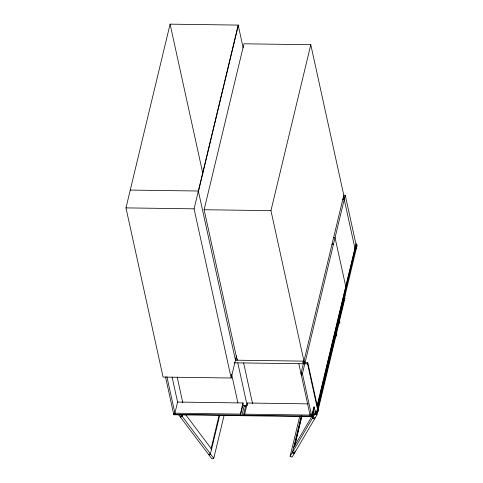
<?xml version="1.0" encoding="UTF-8"?>
<svg xmlns="http://www.w3.org/2000/svg" width="483" height="483" viewBox="0 0 483 483"><rect width="100%" height="100%" fill="white"/><g stroke="black" fill="none" stroke-linecap="round" stroke-linejoin="round"><path stroke-width="0.72" d="M303.203 363.765L303.233 361.127M236.507 355.808L231.176 378.008L163.079 377.072L125.978 207.889L170.088 24.15L238.391 25.092L198.555 191.014L130.253 190.073M231.176 378.008L194.075 208.831L238.185 25.086L243.184 47.889M237.461 358.754L237.111 360.215L204.11 209.725L243.939 43.802L310.786 44.72L343.793 195.21L303.898 361.399L304.127 362.449L304.851 362.461M314.149 407.109L311.855 416.666L173.802 414.764L174.128 413.4M182.719 414.39L182.224 416.437L180.322 416.98M211.029 448.942L219.089 415.362M219.723 415.181L210.437 453.875L208.529 454.418M198.35 191.014L235.456 360.191L303.958 361.139L270.957 210.648L310.786 44.72M178.65 414.764L211.868 458.85L213.776 458.307L224.118 415.235M240.305 414.112L242.979 402.961L177.587 402.061L174.906 413.213L240.305 414.112L240.534 415.163L243.209 404.011L242.979 402.961M241.983 415.181L244.283 405.623L242.78 405.605M243.438 415.205L245.732 405.648L247.236 405.666M244.893 415.223L244.664 414.173L247.338 403.021L308.22 403.86M301.694 372.574L301.193 374.663L301.978 374.935L301.253 374.923M332.666 244.603L332.92 243.541L332.195 243.529L332.425 244.579M311.855 416.666L302.418 373.631L345.248 195.235L343.793 195.21M315.797 411.293L317.977 411.323L307.562 363.826L307.816 362.763L305.636 362.733M343.981 299.792L345.001 298.059L316.957 414.873L292.173 457.123L290.114 456.308L299.756 416.159M301.247 415.76L292.487 452.263L294.545 453.078L295.041 451.031M294.884 444.451L301.543 416.708M294.576 446.697L301.935 416.032M310.388 413.677L310.056 415.072L244.664 414.173M313.503 414.009L312.519 418.103L314.584 418.918L314.934 417.457M316.117 409.958L315.417 412.887L316.142 412.893L316.486 414.468L312.127 414.408M317.168 405.575L355.953 244.042L356.677 244.048L357.022 245.624L317.542 410.085M317.458 405.376L319.915 395.136M320.265 393.687L323.779 379.052M324.123 377.615L325.705 371.016M326.049 369.58L343.606 296.459M343.938 295.077L345.888 286.956M346.239 285.495L356.068 244.567L345.248 195.235M316.142 412.893L316.492 411.431M317.548 407.048L356.677 244.048M316.486 414.468L317.186 411.546M317.977 411.323L318.231 410.26L307.816 362.763M355.711 249.337L357.022 245.624M344.168 298.011L345.043 295.536M293.634 447.487L313.292 413.967M290.114 456.308L314.892 414.058L316.957 414.873M293.175 452.535L292.776 453.211L293.465 453.483L293.857 452.806M313.207 418.375L313.606 417.698L314.288 417.97L313.896 418.646M335.908 334.17L336.705 334.296A2.989 2.035 13.5 0 1 335.431 336.488M344.367 197.867L343.642 197.855L343.413 196.804L344.137 196.816L343.884 197.879L343.153 197.867M343.697 198.115L344.427 198.127M342.773 199.461L344.228 199.479L355.047 248.811M125.978 207.889L194.075 208.831M204.11 209.725L270.957 210.648M333.596 237.69L335.051 237.708L345.87 287.041M331.942 244.591L333.149 244.591M303.898 361.399L304.622 361.411L304.368 362.473L303.638 362.461L300.963 373.613L302.418 373.631M302.732 362.691L304.181 362.715M234.14 362.811L307.562 363.826M312.507 412.844L313.962 412.862M173.687 414.239L311.74 416.141L314.035 406.583L315.532 413.412L314.077 413.388L313.177 409.294M339.326 321.334L339.766 321.557A2.989 2.035 13.5 0 1 339.332 323.302M185.611 414.625L211.584 449.093M180.974 414.77L213.776 458.307M181.59 416.618L181.034 415.875L180.401 416.056L180.956 416.799M209.803 454.056L210.359 454.793L209.725 454.974L209.163 454.237M298.844 363.705L310.285 416.123M170.088 24.15L202.836 173.469M243.619 362.944L252.555 403.691M247.338 403.021L247.568 404.072M237.805 362.866L247.103 405.243M245.732 405.648L245.847 406.167L244.398 406.149L244.283 405.623M231.641 374.385L237.865 402.762M177.219 377.259L182.803 402.725M172.129 377.193L177.714 402.659M166.913 376.74L175.142 414.263M165.488 376.861L173.802 414.764M335.667 335.437A2.053 1.401 13.5 0 1 335.359 335.697"/></g></svg>
